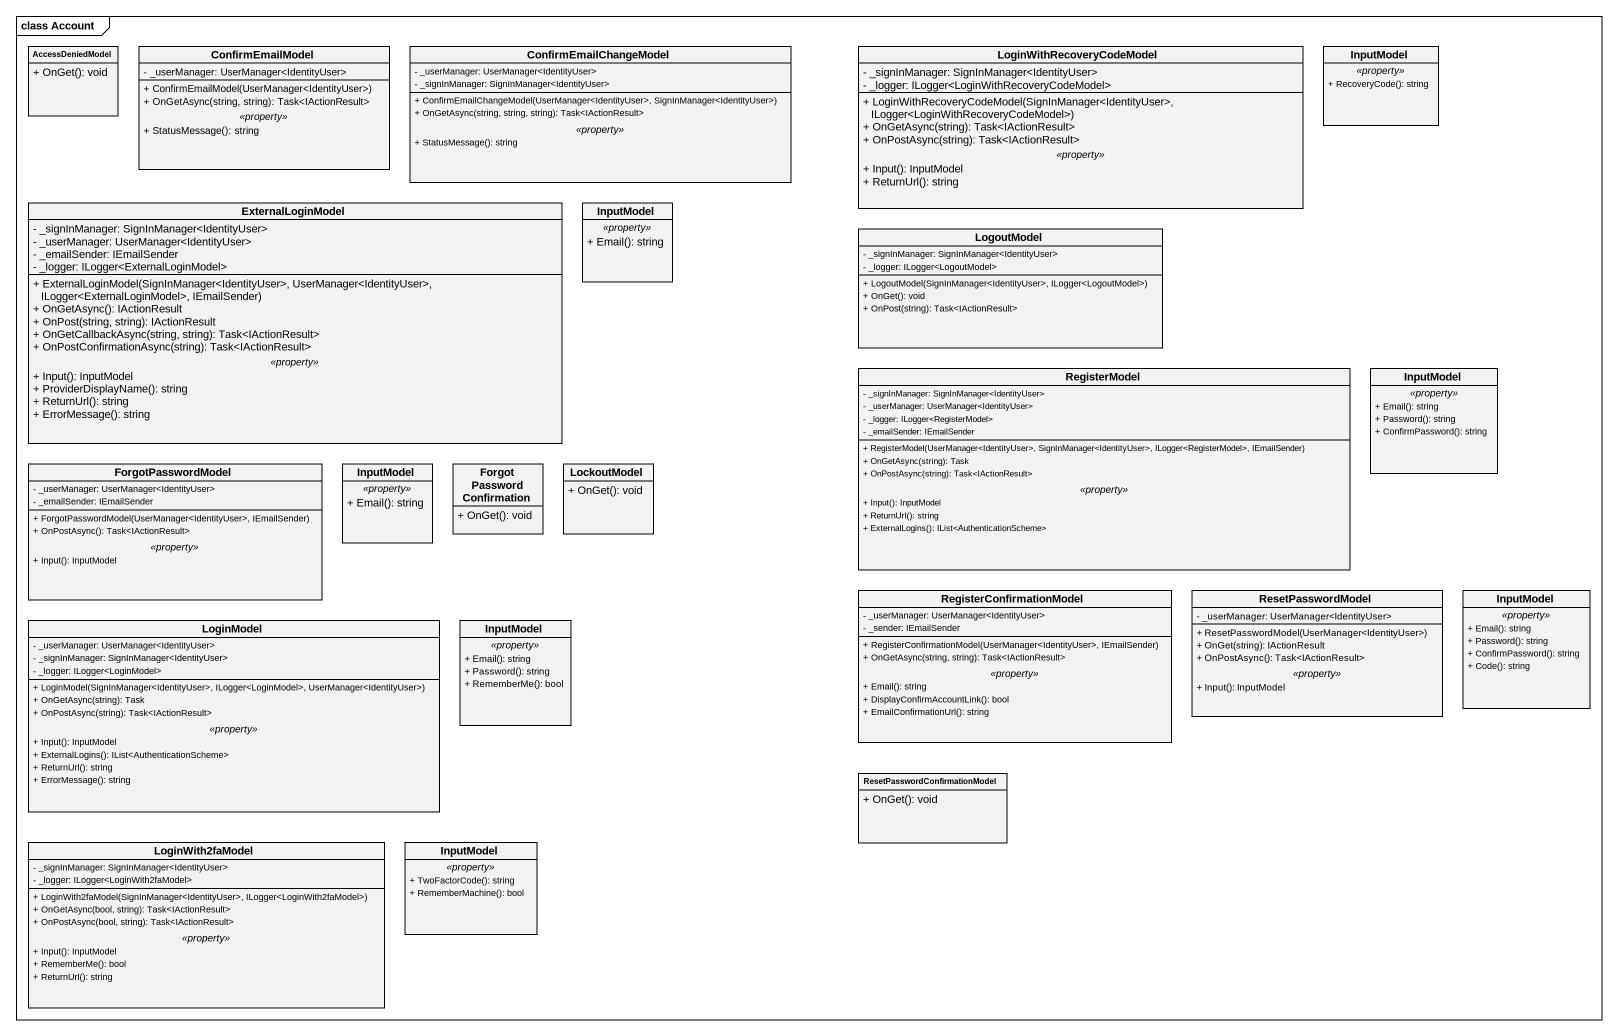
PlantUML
@startuml
mainframe class Account
hide circle
hide empty members
skinparam classAttributeIconSize 0
class AccessDeniedModel {
  + OnGet(): void
}
class ConfirmEmailModel {
  - _userManager: UserManager<IdentityUser>
  --
  + ConfirmEmailModel(UserManager<IdentityUser>)
  + OnGetAsync(string, string): Task<IActionResult>
  .. <<property>> ..
  + StatusMessage(): string
}
class ConfirmEmailChangeModel {
  - _userManager: UserManager<IdentityUser>
  - _signInManager: SignInManager<IdentityUser>
  --
  + ConfirmEmailChangeModel(UserManager<IdentityUser>, SignInManager<IdentityUser>)
  + OnGetAsync(string, string, string): Task<IActionResult>
  .. <<property>> ..
  + StatusMessage(): string
}
class LoginWithRecoveryCodeModel {
  - _signInManager: SignInManager<IdentityUser>
  - _logger: ILogger<LoginWithRecoveryCodeModel>
  --
  + LoginWithRecoveryCodeModel(SignInManager<IdentityUser>, ILogger<LoginWithRecoveryCodeModel>)
  + OnGetAsync(string): Task<IActionResult>
  + OnPostAsync(string): Task<IActionResult>
  .. <<property>> ..
  + Input(): InputModel
  + ReturnUrl(): string
}
class InputModel {
  .. <<property>> ..
  + RecoveryCode(): string
}
class ExternalLoginModel {
  - _signInManager: SignInManager<IdentityUser>
  - _userManager: UserManager<IdentityUser>
  - _emailSender: IEmailSender
  - _logger: ILogger<ExternalLoginModel>
  --
  + ExternalLoginModel(SignInManager<IdentityUser>, UserManager<IdentityUser>, ILogger<ExternalLoginModel>, IEmailSender)
  + OnGetAsync(): IActionResult
  + OnPost(string, string): IActionResult
  + OnGetCallbackAsync(string, string): Task<IActionResult>
  + OnPostConfirmationAsync(string): Task<IActionResult>
  .. <<property>> ..
  + Input(): InputModel
  + ProviderDisplayName(): string
  + ReturnUrl(): string
  + ErrorMessage(): string
}
class "InputModel" as InputModel_2 {
  .. <<property>> ..
  + Email(): string
}
class LogoutModel {
  - _signInManager: SignInManager<IdentityUser>
  - _logger: ILogger<LogoutModel>
  + LogoutModel(SignInManager<IdentityUser>, ILogger<LogoutModel>)
  + OnGet(): void
  + OnPost(string): Task<IActionResult>
}
class RegisterModel {
  - _signInManager: SignInManager<IdentityUser>
  - _userManager: UserManager<IdentityUser>
  - _logger: ILogger<RegisterModel>
  - _emailSender: IEmailSender
  --
  + RegisterModel(UserManager<IdentityUser>, SignInManager<IdentityUser>, ILogger<RegisterModel>, IEmailSender)
  + OnGetAsync(string): Task
  + OnPostAsync(string): Task<IActionResult>
  .. <<property>> ..
  + Input(): InputModel
  + ReturnUrl(): string
  + ExternalLogins(): IList<AuthenticationScheme>
}
class "InputModel" as InputModel_3 {
  .. <<property>> ..
  + Email(): string
  + Password(): string
  + ConfirmPassword(): string
}
class ForgotPasswordModel {
  - _userManager: UserManager<IdentityUser>
  - _emailSender: IEmailSender
  --
  + ForgotPasswordModel(UserManager<IdentityUser>, IEmailSender)
  + OnPostAsync(): Task<IActionResult>
  .. <<property>> ..
  + Input(): InputModel
}
class "InputModel" as InputModel_4 {
  .. <<property>> ..
  + Email(): string
}
class ForgotPasswordConfirmation {
  + OnGet(): void
}
class LockoutModel {
  + OnGet(): void
}
class LoginModel {
  - _userManager: UserManager<IdentityUser>
  - _signInManager: SignInManager<IdentityUser>
  - _logger: ILogger<LoginModel>
  --
  + LoginModel(SignInManager<IdentityUser>, ILogger<LoginModel>, UserManager<IdentityUser>)
  + OnGetAsync(string): Task
  + OnPostAsync(string): Task<IActionResult>
  .. <<property>> ..
  + Input(): InputModel
  + ExternalLogins(): IList<AuthenticationScheme>
  + ReturnUrl(): string
  + ErrorMessage(): string
}
class "InputModel" as InputModel_5 {
  .. <<property>> ..
  + Email(): string
  + Password(): string
  + RememberMe(): bool
}
class RegisterConfirmationModel {
  - _userManager: UserManager<IdentityUser>
  - _sender: IEmailSender
  --
  + RegisterConfirmationModel(UserManager<IdentityUser>, IEmailSender)
  + OnGetAsync(string, string): Task<IActionResult>
  .. <<property>> ..
  + Email(): string
  + DisplayConfirmAccountLink(): bool
  + EmailConfirmationUrl(): string
}
class ResetPasswordModel {
  - _userManager: UserManager<IdentityUser>
  --
  + ResetPasswordModel(UserManager<IdentityUser>)
  + OnGet(string): IActionResult
  + OnPostAsync(): Task<IActionResult>
  .. <<property>> ..
  + Input(): InputModel
}
class "InputModel" as InputModel_6 {
  .. <<property>> ..
  + Email(): string
  + Password(): string
  + ConfirmPassword(): string
  + Code(): string
}
class "ResetPasswordConfirmationModel" as ResetPasswordConfirmationMod {
  + OnGet(): void
}
class LoginWith2faModel {
  - _signInManager: SignInManager<IdentityUser>
  - _logger: ILogger<LoginWith2faModel>
  --
  + LoginWith2faModel(SignInManager<IdentityUser>, ILogger<LoginWith2faModel>)
  + OnGetAsync(bool, string): Task<IActionResult>
  + OnPostAsync(bool, string): Task<IActionResult>
  .. <<property>> ..
  + Input(): InputModel
  + RememberMe(): bool
  + ReturnUrl(): string
}
class "InputModel" as InputModel_7 {
  .. <<property>> ..
  + TwoFactorCode(): string
  + RememberMachine(): bool
}
@enduml
